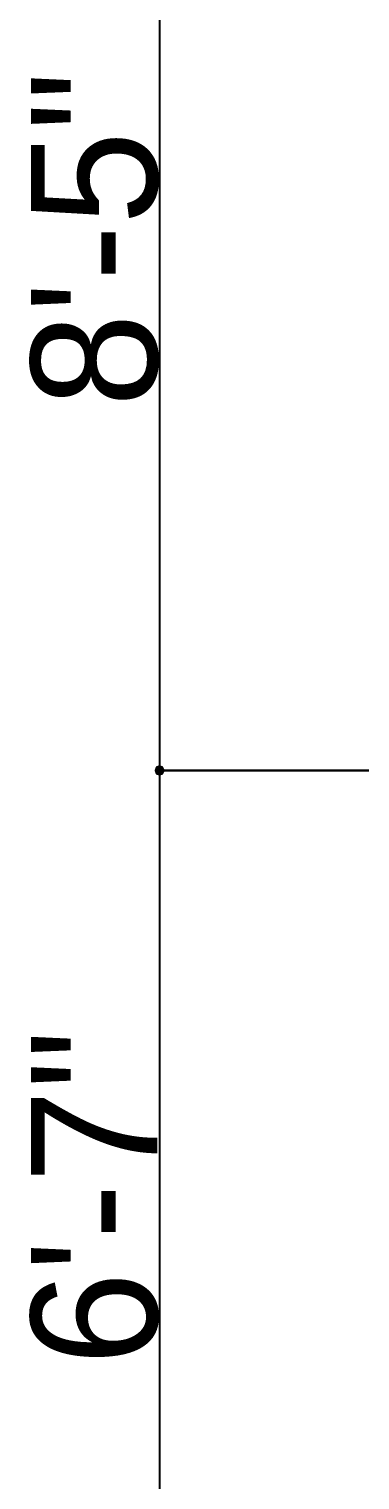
# Model space of a CAD drawing. Header units: millimetres. Extents: x -957 to 3394, y -3 to 3008.
# Drawn here: x 325.3 to 356.2, y 2068.8 to 2204.6 of the extents above; entities that cross this region are included whole.
import ezdxf

# ---------------------------------------------------------------- set-up
doc = ezdxf.new("R2010")
doc.units = ezdxf.units.MM
doc.layers.add('PDF_0', color=7, linetype='CONTINUOUS')
doc.layers.add('PDF_TEXT', color=7, linetype='CONTINUOUS')
doc.styles.add('PDF_ARIAL', font='PDF_ARIAL')

msp = doc.modelspace()

# ---------------------------------------------------------------- linework, layer by layer
at = {"layer": 'PDF_0'}
for points in [[(337.5, 2235.59), (337.5, 2235.2), (337.5, 2136.02), (337.5, 2135.63)], [(395.88, 2135.23), (337.49, 2135.23), (395.89, 2135.23)], [(337.5, 2134.84), (337.5, 2134.45), (337.5, 2057.32), (337.5, 2056.92)]]:
    msp.add_lwpolyline(points, dxfattribs=at)
for points in [[(337.5, 2135.23), (337.22, 2135.51), (337.1, 2135.23)], [(337.5, 2135.23), (337.22, 2135.51), (337.1, 2135.23)], [(337.5, 2135.23), (337.1, 2135.23), (337.22, 2134.96)], [(337.5, 2135.23), (337.1, 2135.23), (337.22, 2134.96)], [(337.5, 2135.63), (337.22, 2135.51), (337.5, 2135.23)], [(337.5, 2135.63), (337.22, 2135.51), (337.5, 2135.23)], [(337.5, 2135.23), (337.22, 2134.96), (337.5, 2134.84)], [(337.5, 2135.23), (337.22, 2134.96), (337.5, 2134.84)], [(337.77, 2135.51), (337.5, 2135.63), (337.5, 2135.23)], [(337.77, 2135.51), (337.5, 2135.63), (337.5, 2135.23)], [(337.89, 2135.23), (337.77, 2135.51), (337.5, 2135.23)], [(337.89, 2135.23), (337.77, 2135.51), (337.5, 2135.23)], [(337.77, 2134.96), (337.5, 2135.23), (337.5, 2134.84)], [(337.89, 2135.23), (337.5, 2135.23), (337.77, 2134.96)], [(337.77, 2134.96), (337.5, 2135.23), (337.5, 2134.84)], [(337.89, 2135.23), (337.5, 2135.23), (337.77, 2134.96)]]:
    msp.add_lwpolyline(points, close=True, dxfattribs=at)
for points in [[(337.5, 2135.23), (337.22, 2135.51), (337.1, 2135.23)], [(337.5, 2135.23), (337.22, 2135.51), (337.1, 2135.23)], [(337.5, 2135.23), (337.1, 2135.23), (337.22, 2134.96)], [(337.5, 2135.23), (337.1, 2135.23), (337.22, 2134.96)], [(337.5, 2135.63), (337.22, 2135.51), (337.5, 2135.23)], [(337.5, 2135.63), (337.22, 2135.51), (337.5, 2135.23)], [(337.5, 2135.23), (337.22, 2134.96), (337.5, 2134.84)], [(337.5, 2135.23), (337.22, 2134.96), (337.5, 2134.84)], [(337.77, 2135.51), (337.5, 2135.63), (337.5, 2135.23)], [(337.77, 2135.51), (337.5, 2135.63), (337.5, 2135.23)], [(337.89, 2135.23), (337.77, 2135.51), (337.5, 2135.23)], [(337.89, 2135.23), (337.77, 2135.51), (337.5, 2135.23)], [(337.77, 2134.96), (337.5, 2135.23), (337.5, 2134.84)], [(337.89, 2135.23), (337.5, 2135.23), (337.77, 2134.96)], [(337.77, 2134.96), (337.5, 2135.23), (337.5, 2134.84)], [(337.89, 2135.23), (337.5, 2135.23), (337.77, 2134.96)]]:
    msp.add_solid(points, dxfattribs=at)

# ---------------------------------------------------------------- texts
at = {"layer": 'PDF_TEXT', "char_height": 11.806, "width": 36.7312, "attachment_point": 7, "rotation": 90, "style": 'PDF_ARIAL'}
for s, insert in [('8\'-5"', (337.44, 2169.24)), ('6\'-7"', (337.44, 2079.54))]:
    msp.add_mtext(s, dxfattribs=dict(at, insert=insert))

doc.saveas('drawing.dxf')
